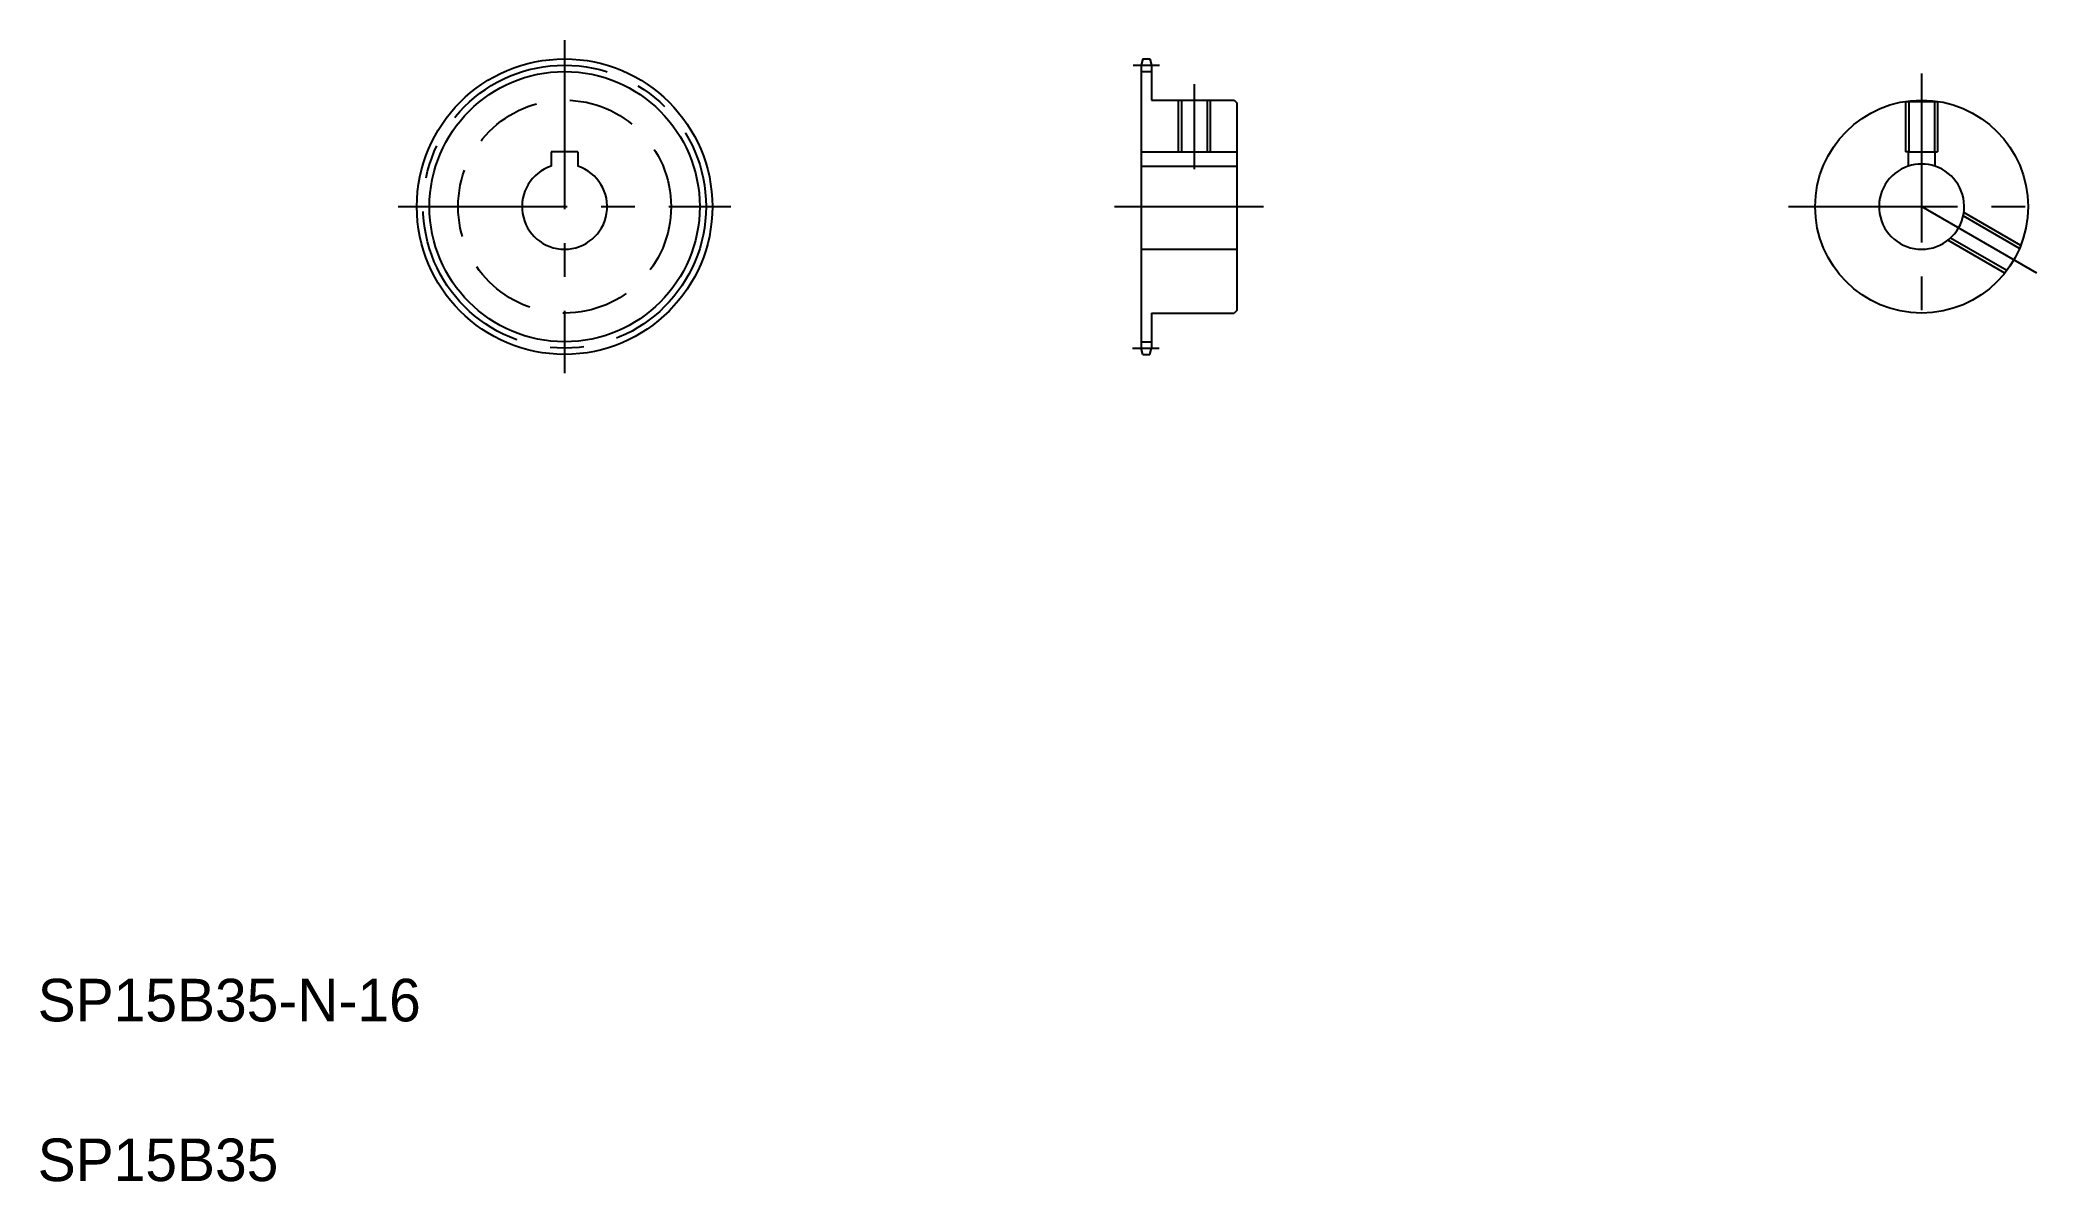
# Model space of a CAD drawing. Extents: x 20 to 399, y 20 to 234.
import ezdxf

# ---------------------------------------------------------------- set-up
doc = ezdxf.new("R2010")
doc.units = 0
doc.linetypes.add('CENTER', pattern=[50.8, 31.75, -6.35, 6.35, -6.35])
doc.linetypes.add('DASHED', pattern=[19.05, 12.7, -6.35])
doc.layers.get('0').update_dxf_attribs({"linetype": 'CONTINUOUS'})
doc.layers.add('CENTER', color=1, linetype='CENTER')

msp = doc.modelspace()

# ---------------------------------------------------------------- linework, layer by layer
at = {"color": 7, "linetype": 'CONTINUOUS'}
for p, q in [((227.56, 230.79), (227.24, 229.6)), ((227.24, 229.6), (227.24, 176.47)), ((227.24, 228.42), (229.24, 228.42)), ((227.56, 230.79), (228.92, 230.79)), ((228.92, 230.79), (229.24, 229.6)), ((229.24, 229.6), (229.24, 223.04)), ((229.24, 223.04), (244.74, 223.04)), ((234.84, 223.04), (234.84, 213.34)), ((239.64, 223.04), (239.64, 213.34)), ((244.74, 223.04), (245.24, 222.54)), ((245.24, 222.54), (245.24, 183.54)), ((370.87, 222.81), (376.87, 222.81)), ((121.47, 213.34), (116.47, 213.34)), ((116.47, 213.34), (116.47, 210.64)), ((121.47, 213.34), (121.47, 210.64)), ((227.24, 213.34), (245.24, 213.34)), ((245.24, 212.79), (245.24, 212.79)), ((371.37, 213.34), (371.37, 210.64)), ((371.37, 213.34), (376.37, 213.34)), ((376.37, 213.34), (376.37, 210.64)), ((227.24, 210.64), (245.24, 210.64)), ((245.24, 203.04), (245.24, 203.04)), ((227.24, 195.04), (245.24, 195.04)), ((229.24, 183.04), (229.24, 176.47)), ((229.24, 183.04), (244.74, 183.04)), ((245.24, 183.54), (244.74, 183.04)), ((227.24, 177.66), (229.24, 177.66)), ((227.56, 175.29), (227.24, 176.47)), ((227.56, 175.29), (228.92, 175.29)), ((228.92, 175.29), (229.24, 176.47))]:
    msp.add_line(p, q, dxfattribs=at)
at = {"color": 3, "linetype": 'CONTINUOUS'}
for p, q in [((234.24, 223.04), (234.24, 213.34)), ((240.24, 223.04), (240.24, 213.34))]:
    msp.add_line(p, q, dxfattribs=at)
at = {"color": 3, "linetype": 'DASHED'}
for p, q in [((370.87, 222.81), (370.87, 213.34)), ((371.47, 222.89), (371.47, 213.34)), ((376.27, 222.89), (376.27, 213.34)), ((376.87, 222.81), (376.87, 213.34)), ((371.37, 213.34), (370.87, 213.34)), ((376.37, 213.34), (376.87, 213.34)), ((392.26, 195.19), (381.68, 201.3)), ((392.49, 195.75), (381.79, 201.93)), ((389.86, 191.03), (379.28, 197.14)), ((389.49, 190.55), (378.79, 196.73))]:
    msp.add_line(p, q, dxfattribs=at)
at = {"color": 7, "linetype": 'CONTINUOUS'}
for centre, radius in [((118.97, 203.04), 27.75), ((373.87, 203.04), 20)]:
    msp.add_circle(centre, radius, dxfattribs=at)
at = {"color": 1, "linetype": 'CENTER'}
msp.add_circle((118.97, 203.04), 26.57, dxfattribs=at)
at = {"color": 3, "linetype": 'CONTINUOUS'}
msp.add_circle((118.97, 203.04), 25.38, dxfattribs=at)
at = {"color": 3, "linetype": 'DASHED'}
msp.add_circle((118.97, 203.04), 20, dxfattribs=at)
at = {"color": 7, "linetype": 'CONTINUOUS'}
for centre in [(118.97, 203.04), (373.87, 203.04)]:
    msp.add_arc(centre, 8, 108.21, 71.79, dxfattribs=at)
at = {"color": 3, "linetype": 'CONTINUOUS'}
msp.add_arc((373.87, 203.04), 8, 71.79, 108.21, dxfattribs=at)
at = {"layer": 'CENTER', "color": 1, "linetype": 'CENTER'}
for p, q in [((118.97, 234.29), (118.97, 171.79)), ((225.74, 229.6), (230.74, 229.6)), ((373.87, 228.04), (373.87, 178.04)), ((237.24, 226.04), (237.24, 210.08)), ((87.72, 203.04), (150.22, 203.04)), ((222.24, 203.04), (250.24, 203.04)), ((348.87, 203.04), (398.87, 203.04)), ((395.52, 190.54), (373.87, 203.04)), ((225.65, 176.47), (230.65, 176.47))]:
    msp.add_line(p, q, dxfattribs=at)

# ---------------------------------------------------------------- texts
at = {"color": 7, "linetype": 'CONTINUOUS'}
for s, p in [('SP15B35-N-16', (20, 50)), ('SP15B35', (20, 20))]:
    msp.add_text(s, height=8, dxfattribs=at).set_placement(p)

doc.saveas('drawing.dxf')
